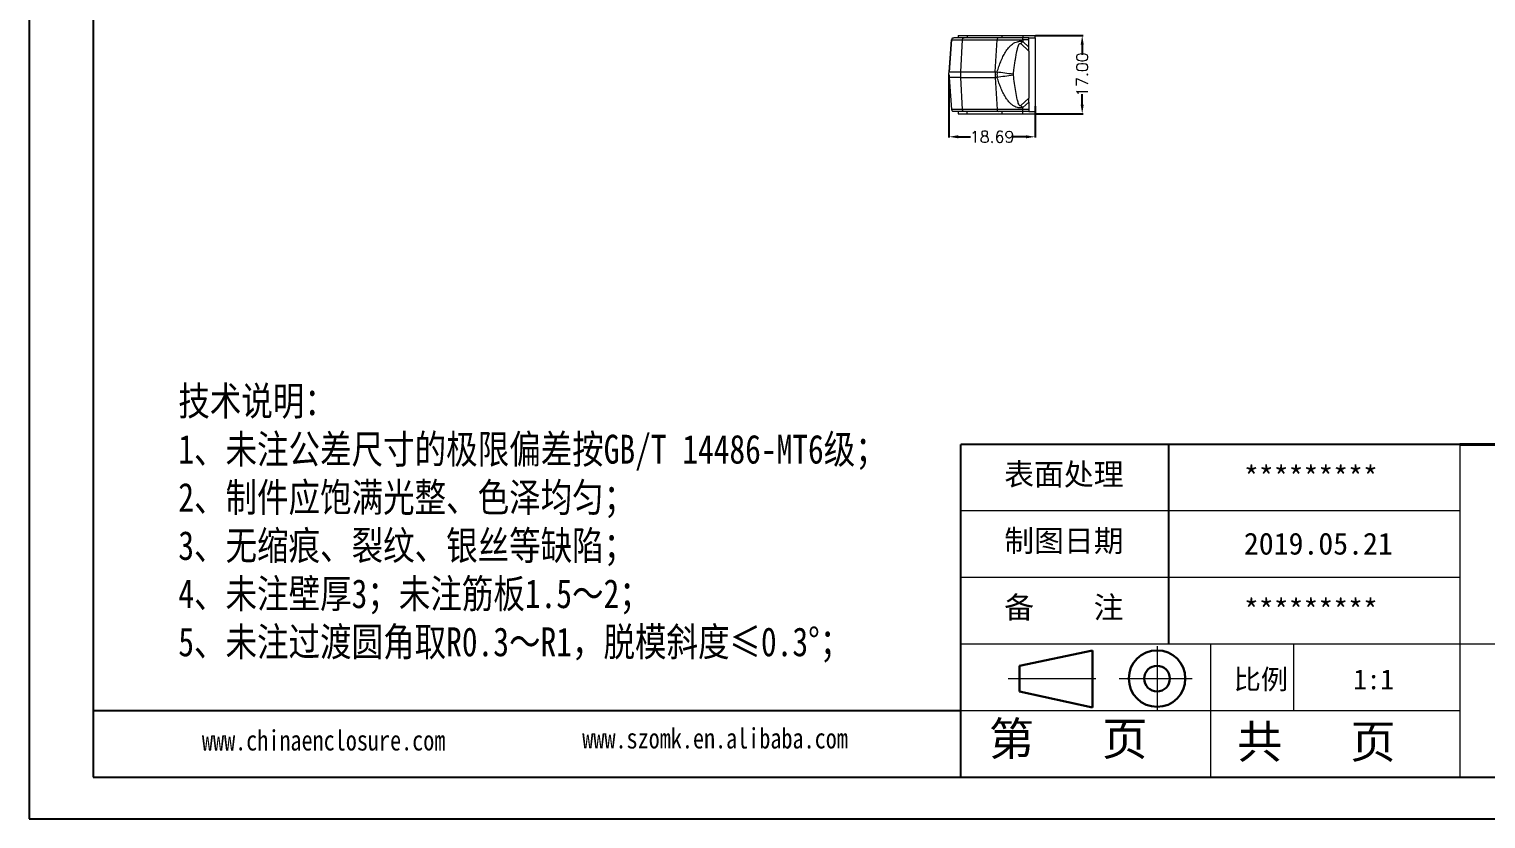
# Model space of a CAD drawing. Header units: inches. Extents: x 1127 to 4647, y 569 to 968.
# Drawn here: x 2723.7 to 3039.4, y 573 to 744.1 of the extents above; entities that cross this region are included whole.
import ezdxf

# ---------------------------------------------------------------- set-up
doc = ezdxf.new("R2010")
doc.units = ezdxf.units.IN
doc.linetypes.add('CENTER2', pattern=[28.575, 19.05, -3.175, 3.175, -3.175])
doc.layers.add('文字', color=81, linetype='Continuous')
for name, color, linetype, lineweight in [('粗实线', 7, 'Continuous', 30), ('细实线', 3, 'Continuous', 9), ('细点划线', 2, 'CENTER2', 9)]:
    doc.layers.add(name, color=color, linetype=linetype, lineweight=lineweight)
doc.styles.get("Standard").update_dxf_attribs({"font": 'txt', "bigfont": 'gbcbig.shx'})
doc.styles.add('宋体', font='', dxfattribs={"width": 0.8, "height": 3.5})
doc.styles.get('宋体').set_extended_font_data('SimSun')
doc.dimstyles.new('2.5', dxfattribs={"dimtxt": 2.5, "dimasz": 2, "dimexe": 0.18, "dimexo": 0.0625, "dimgap": 0.09, "dimtad": 0, "dimzin": 0, "dimdsep": 46, "dimtxsty": 'Standard', "dimcen": 2, "dimadec": 0, "dimazin": 0, "dimtfac": 1, "dimtofl": 0, "dimtmove": 0, "dimatfit": 3, "dimfxl": 1, "dimtolj": 1, "dimtzin": 0, "dimarcsym": 0})

# ---------------------------------------------------------------- blocks, each defined once
blk = doc.blocks.new('*D125')
at = {"color": 0, "lineweight": -2}
for p, q in [((2941.85, 742.7), (2952.14, 742.7)), ((2951.96, 740.7), (2951.96, 738.46)), ((2951.96, 727.7), (2951.96, 729.95)), ((2941.85, 725.7), (2952.14, 725.7))]:
    blk.add_line(p, q, dxfattribs=at)
at = {"color": 0}
for points in [[(2951.63, 740.7), (2952.29, 740.7), (2951.96, 742.7)], [(2951.63, 727.7), (2952.29, 727.7), (2951.96, 725.7)]]:
    blk.add_solid(points, dxfattribs=at)
at = {"layer": 'Defpoints', "color": 0}
for p in [(2941.78, 742.7), (2941.78, 725.7), (2951.96, 725.7)]:
    blk.add_point(p, dxfattribs=at)
at = {"color": 0, "insert": (2951.96, 734.2), "char_height": 2.5, "attachment_point": 5, "rotation": 90}
blk.add_mtext('\\A1;17.00', dxfattribs=at)
blk = doc.blocks.new('*D126')
at = {"color": 0, "lineweight": -2}
for p, q in [((2923.09, 734.14), (2923.09, 720.55)), ((2941.78, 727.39), (2941.78, 720.55)), ((2925.09, 720.73), (2927.76, 720.73)), ((2939.78, 720.73), (2937.11, 720.73))]:
    blk.add_line(p, q, dxfattribs=at)
at = {"color": 0}
for points in [[(2925.09, 721.06), (2925.09, 720.4), (2923.09, 720.73)], [(2939.78, 721.06), (2939.78, 720.4), (2941.78, 720.73)]]:
    blk.add_solid(points, dxfattribs=at)
at = {"layer": 'Defpoints', "color": 0}
for p in [(2923.09, 734.2), (2941.78, 727.45), (2941.78, 720.73)]:
    blk.add_point(p, dxfattribs=at)
at = {"color": 0, "insert": (2932.44, 720.73), "char_height": 2.5, "attachment_point": 5}
blk.add_mtext('\\A1;18.69', dxfattribs=at)

msp = doc.modelspace()

# ---------------------------------------------------------------- linework, layer by layer
for p, q in [((2723.746, 951.537), (2723.746, 572.957)), ((2737.6, 942.523), (2737.6, 581.971)), ((2723.746, 748.225), (2723.746, 572.957)), ((3033.821, 654.081), (2925.655, 654.081)), ((2925.655, 581.971), (2925.655, 654.081)), ((2970.724, 610.815), (2970.724, 654.081)), ((2925.655, 596.393), (2737.6, 596.393)), ((2737.6, 581.971), (3250.153, 581.971)), ((2723.746, 572.957), (3259.166, 572.957)), ((2723.746, 572.957), (2971.626, 572.957))]:
    msp.add_line(p, q)
at = {"color": 7, "linetype": 'Continuous', "lineweight": 15}
for p, q in [((2923.961, 742.17), (2924.131, 742.202)), ((2925.067, 742.702), (2925.067, 742.202)), ((2933.854, 742.202), (2926.367, 742.202)), ((2927.029, 742.702), (2927.029, 742.202)), ((2927.029, 742.702), (2934.518, 742.702)), ((2934.518, 742.702), (2934.518, 742.202)), ((2934.518, 742.702), (2939.079, 742.702)), ((2939.079, 742.702), (2941.783, 742.702)), ((2939.079, 742.702), (2939.079, 742.202)), ((2939.083, 741.74), (2939.083, 742.202)), ((2940.383, 742.202), (2939.083, 742.202)), ((2940.383, 741.74), (2940.383, 742.202)), ((2940.383, 742.202), (2941.783, 742.202)), ((2941.783, 742.202), (2941.783, 742.702)), ((2941.783, 742.202), (2941.783, 726.202)), ((2923.632, 741.74), (2923.109, 734.759)), ((2923.632, 741.74), (2923.109, 734.759)), ((2923.112, 734.801), (2923.632, 741.74)), ((2923.632, 741.74), (2923.711, 741.74)), ((2925.647, 734.801), (2926.015, 741.74)), ((2926.015, 741.74), (2933.501, 741.74)), ((2933.133, 734.801), (2933.501, 741.74)), ((2933.501, 741.74), (2939.083, 741.74)), ((2938.664, 740.917), (2940.383, 739.315)), ((2939.083, 741.74), (2939.083, 741.366)), ((2940.383, 741.74), (2939.083, 741.74)), ((2940.383, 740.154), (2939.083, 741.366)), ((2940.383, 740.154), (2940.383, 741.74)), ((2940.383, 739.315), (2940.383, 740.154)), ((2940.383, 739.315), (2940.383, 729.09)), ((2923.112, 733.604), (2923.632, 726.665)), ((2925.647, 734.801), (2933.133, 734.801)), ((2925.647, 733.604), (2933.133, 733.604)), ((2926.015, 726.665), (2925.647, 733.604)), ((2933.133, 734.801), (2933.529, 734.801)), ((2933.529, 733.604), (2933.133, 733.604)), ((2933.133, 733.604), (2933.501, 726.665)), ((2923.711, 726.665), (2923.632, 726.665)), ((2924.131, 726.202), (2923.961, 726.234)), ((2925.067, 726.202), (2925.067, 725.702)), ((2933.501, 726.665), (2926.015, 726.665)), ((2933.854, 726.202), (2926.367, 726.202)), ((2927.029, 725.702), (2927.029, 726.202)), ((2939.083, 726.665), (2933.501, 726.665)), ((2934.518, 726.202), (2934.518, 725.702)), ((2940.383, 729.09), (2938.664, 727.488)), ((2939.079, 725.702), (2939.079, 726.202)), ((2939.083, 727.039), (2940.383, 728.251)), ((2939.083, 726.665), (2939.083, 727.039)), ((2940.383, 726.665), (2939.083, 726.665)), ((2939.083, 726.202), (2939.083, 726.665)), ((2940.383, 726.202), (2939.083, 726.202)), ((2940.383, 728.251), (2940.383, 729.09)), ((2940.383, 728.251), (2940.383, 726.665)), ((2940.383, 726.665), (2940.383, 726.202)), ((2940.383, 726.202), (2941.783, 726.202)), ((2941.783, 726.202), (2941.783, 725.702)), ((2927.029, 725.702), (2934.518, 725.702)), ((2934.518, 725.702), (2939.079, 725.702)), ((2939.079, 725.702), (2941.783, 725.702))]:
    msp.add_line(p, q, dxfattribs=at)
at = {"color": 7, "linetype": 'Continuous', "lineweight": 15, "flags": 128}
for points in [[(2933.529, 734.801), (2933.907, 734.751), (2934.308, 734.699), (2934.731, 734.645), (2935.172, 734.589), (2935.629, 734.531), (2936.098, 734.472), (2936.576, 734.412), (2937.06, 734.352)], [(2937.06, 734.053), (2936.576, 733.992), (2936.098, 733.933), (2935.629, 733.874), (2935.172, 733.816), (2934.731, 733.759), (2934.308, 733.705), (2933.907, 733.653), (2933.529, 733.604)]]:
    msp.add_lwpolyline(points, dxfattribs=at)
at = {"color": 7, "linetype": 'Continuous', "lineweight": 15}
for centre, radius, start, end in [((2933.934, 741.776), 0.434, 100.5721, 184.80399), ((3024.707, 661.084), 117.375, 136.84461, 137.14415), ((2944.422, 734.202), 11.304, 176.96605, 183.03395), ((2933.934, 726.629), 0.434, 175.19599, 259.42805), ((3024.707, 807.321), 117.375, 222.85585, 223.15539)]:
    msp.add_arc(centre, radius, start, end, dxfattribs=at)
for points, knots in [([(2923.961, 742.173), (2923.917, 742.152), (2923.829, 742.111), (2923.695, 741.966), (2923.682, 741.83), (2923.673, 741.74)], [0, 0, 0, 0, 0.2495443, 0.5025507, 1, 1, 1, 1]), ([(2926.367, 742.202), (2926.309, 742.202), (2926.185, 742.202), (2925.994, 742.202), (2925.789, 742.202), (2925.573, 742.202), (2925.351, 742.202), (2925.128, 742.202), (2924.91, 742.202), (2924.717, 742.202), (2924.551, 742.202), (2924.412, 742.202), (2924.294, 742.202), (2924.203, 742.202), (2924.142, 742.202), (2924.135, 742.202), (2924.131, 742.202)], [0, 0, 0, 0, 0.0413856, 0.0888391, 0.1423344, 0.2018504, 0.2673737, 0.3389001, 0.4164385, 0.5000138, 0.5726424, 0.6494353, 0.7304563, 0.8157967, 0.9055849, 1, 1, 1, 1]), ([(2925.067, 742.702), (2925.067, 742.702), (2925.11, 742.702), (2925.283, 742.702), (2925.41, 742.702), (2925.66, 742.702), (2925.753, 742.702), (2925.96, 742.702), (2926.074, 742.702), (2926.439, 742.702), (2926.717, 742.702), (2927.029, 742.702)], [0, 0, 0, 0, 0.25, 0.25, 0.5, 0.5, 0.625, 0.625, 0.75, 0.75, 1, 1, 1, 1]), ([(2926.015, 741.74), (2926.018, 741.796), (2926.028, 741.856), (2926.065, 741.97), (2926.093, 742.024), (2926.16, 742.113), (2926.201, 742.148), (2926.284, 742.192), (2926.327, 742.202), (2926.367, 742.202)], [0, 0, 0, 0, 0.25, 0.25, 0.5, 0.5, 0.75, 0.75, 1, 1, 1, 1]), ([(2933.529, 734.801), (2933.592, 735.003), (2933.715, 735.396), (2933.906, 735.965), (2934.098, 736.495), (2934.376, 737.209), (2934.762, 738.076), (2935.322, 739.095), (2935.872, 739.889), (2936.403, 740.46), (2936.851, 740.844), (2937.348, 741.151), (2937.818, 741.323), (2938.207, 741.403), (2938.505, 741.428), (2938.798, 741.42), (2938.988, 741.384), (2939.083, 741.366)], [0, 0, 0, 0, 0.0678466, 0.1319136, 0.1922319, 0.2488384, 0.3778352, 0.4975413, 0.6232931, 0.6881447, 0.7488059, 0.812798, 0.8749613, 0.9075141, 0.9389007, 0.9695697, 1, 1, 1, 1]), ([(2937.06, 734.352), (2937.088, 734.579), (2937.16, 735.162), (2937.28, 736.082), (2937.413, 737.017), (2937.532, 737.762), (2937.631, 738.335), (2937.701, 738.708), (2937.766, 739.037), (2937.816, 739.277), (2937.88, 739.56), (2937.934, 739.785), (2937.99, 739.994), (2938.043, 740.175), (2938.101, 740.355), (2938.155, 740.502), (2938.204, 740.618), (2938.244, 740.704), (2938.291, 740.786), (2938.343, 740.865), (2938.407, 740.935), (2938.49, 740.984), (2938.588, 740.974), (2938.638, 740.936), (2938.664, 740.917)], [0, 0, 0, 0, 0.09770031, 0.25010424, 0.39538758, 0.50018306, 0.57160885, 0.64304902, 0.66215364, 0.71454669, 0.74730612, 0.78603774, 0.81286129, 0.83967209, 0.86647287, 0.89329017, 0.90669407, 0.92008055, 0.9334745, 0.94698393, 0.96041124, 0.97356652, 0.98654129, 1, 1, 1, 1]), ([(2923.112, 734.801), (2923.112, 734.801), (2923.113, 734.801), (2923.118, 734.801), (2923.128, 734.801), (2923.146, 734.801), (2923.173, 734.801), (2923.212, 734.801), (2923.265, 734.801), (2923.335, 734.801), (2923.425, 734.801), (2923.538, 734.801), (2923.676, 734.801), (2923.844, 734.801), (2924.044, 734.801), (2924.279, 734.801), (2924.554, 734.801), (2924.872, 734.801), (2925.234, 734.801), (2925.507, 734.801), (2925.647, 734.801)], [0, 0, 0, 0, 0.02279, 0.0494488, 0.0799658, 0.114331, 0.1525356, 0.1945726, 0.2404375, 0.2901282, 0.3436454, 0.4009933, 0.4621794, 0.5272157, 0.5961195, 0.6689155, 0.7456391, 0.8263406, 0.9110928, 1, 1, 1, 1]), ([(2925.647, 733.604), (2925.642, 733.692), (2925.634, 733.86), (2925.63, 734.099), (2925.63, 734.312), (2925.633, 734.498), (2925.639, 734.658), (2925.644, 734.756), (2925.647, 734.801)], [0, 0, 0, 0, 0.2214895, 0.4211579, 0.5988875, 0.7546153, 0.8883181, 1, 1, 1, 1]), ([(2939.083, 727.039), (2939.035, 727.029), (2938.94, 727.009), (2938.795, 726.991), (2938.649, 726.981), (2938.501, 726.981), (2938.352, 726.99), (2938.201, 727.008), (2938.049, 727.035), (2937.756, 727.105), (2937.332, 727.262), (2936.796, 727.597), (2936.28, 728.06), (2935.775, 728.653), (2935.264, 729.412), (2934.758, 730.338), (2934.297, 731.374), (2933.886, 732.473), (2933.653, 733.212), (2933.529, 733.604)], [0, 0, 0, 0, 0.0153462, 0.0307057, 0.0461426, 0.0617198, 0.0774989, 0.093539, 0.1098967, 0.1266252, 0.189223, 0.2534138, 0.3285808, 0.4117956, 0.5042716, 0.6233329, 0.7517376, 0.8685073, 1, 1, 1, 1]), ([(2938.664, 727.488), (2938.609, 727.437), (2938.528, 727.409), (2938.394, 727.473), (2938.346, 727.535), (2938.226, 727.72), (2938.17, 727.859), (2938.021, 728.273), (2937.948, 728.557), (2937.747, 729.413), (2937.643, 729.991), (2937.357, 731.726), (2937.204, 732.889), (2937.06, 734.053)], [0, 0, 0, 0, 0.03125, 0.03125, 0.0625, 0.0625, 0.125, 0.125, 0.25, 0.25, 0.5, 0.5, 1, 1, 1, 1]), ([(2923.673, 726.665), (2923.682, 726.575), (2923.695, 726.438), (2923.829, 726.294), (2923.917, 726.252), (2923.961, 726.232)], [0, 0, 0, 0, 0.4974454, 0.7504507, 1, 1, 1, 1]), ([(2926.367, 726.202), (2926.309, 726.202), (2926.192, 726.202), (2926.024, 726.202), (2925.862, 726.202), (2925.707, 726.202), (2925.557, 726.202), (2925.321, 726.202), (2925.021, 726.202), (2924.702, 726.202), (2924.449, 726.202), (2924.286, 726.202), (2924.191, 726.202), (2924.14, 726.202), (2924.134, 726.202), (2924.131, 726.202)], [0, 0, 0, 0, 0.0416844, 0.0833415, 0.1250178, 0.16676, 0.2086143, 0.2506267, 0.3751668, 0.5000214, 0.6247887, 0.7494139, 0.8332296, 0.9166343, 1, 1, 1, 1]), ([(2926.367, 726.202), (2926.327, 726.202), (2926.284, 726.212), (2926.201, 726.257), (2926.16, 726.291), (2926.093, 726.38), (2926.065, 726.434), (2926.028, 726.549), (2926.018, 726.608), (2926.015, 726.665)], [0, 0, 0, 0, 0.25, 0.25, 0.5, 0.5, 0.75, 0.75, 1, 1, 1, 1]), ([(2939.083, 726.202), (2939.003, 726.202), (2938.843, 726.202), (2938.603, 726.202), (2938.365, 726.202), (2938.127, 726.202), (2937.89, 726.202), (2937.492, 726.202), (2936.939, 726.202), (2936.248, 726.202), (2935.585, 726.202), (2935.028, 726.202), (2934.571, 726.202), (2934.199, 726.202), (2933.969, 726.202), (2933.854, 726.202)], [0, 0, 0, 0, 0.0413299, 0.082578, 0.1237877, 0.1650023, 0.2062655, 0.2476205, 0.3737728, 0.500016, 0.6261683, 0.7524115, 0.834979, 0.9173924, 1, 1, 1, 1]), ([(2925.067, 725.702), (2925.067, 725.702), (2925.11, 725.702), (2925.283, 725.702), (2925.41, 725.702), (2925.66, 725.702), (2925.753, 725.702), (2925.96, 725.702), (2926.074, 725.702), (2926.439, 725.702), (2926.717, 725.702), (2927.029, 725.702)], [0, 0, 0, 0, 0.25, 0.25, 0.5, 0.5, 0.625, 0.625, 0.75, 0.75, 1, 1, 1, 1])]:
    msp.add_open_spline(points, degree=3, knots=knots, dxfattribs=at)
for points in [[(2939.083, 742.202), (2937.122, 742.202), (2935.241, 742.202), (2933.854, 742.202)], [(2923.112, 733.604), (2923.082, 734.002), (2923.082, 734.402), (2923.112, 734.801)], [(2925.647, 733.604), (2924.03, 733.604), (2923.107, 733.604), (2923.112, 733.604)], [(2933.529, 734.801), (2933.484, 734.402), (2933.484, 734.003), (2933.529, 733.604)], [(2937.06, 734.053), (2937.048, 734.152), (2937.048, 734.252), (2937.06, 734.352)]]:
    msp.add_open_spline(points, degree=3, dxfattribs=at)
at = {"color": 8, "linetype": 'Continuous', "lineweight": 15}
for points, knots in [([(2923.711, 741.74), (2923.729, 741.74), (2923.785, 741.74), (2924.22, 741.74), (2924.95, 741.74), (2925.659, 741.74), (2926.015, 741.74)], [0, 0, 0, 0, 0.1448707, 0.4294366, 0.7138711, 1, 1, 1, 1]), ([(2926.015, 726.665), (2925.659, 726.665), (2924.95, 726.665), (2924.22, 726.665), (2923.785, 726.665), (2923.729, 726.665), (2923.711, 726.665)], [0, 0, 0, 0, 0.2861202, 0.5705438, 0.8551013, 1, 1, 1, 1])]:
    msp.add_open_spline(points, degree=3, knots=knots, dxfattribs=at)
at = {"layer": '粗实线', "color": 7, "lineweight": 40}
msp.add_line((3250.153, 654.081), (3033.821, 654.081), dxfattribs=at)
at = {"layer": '粗实线', "color": 7}
for p, q in [((2954.159, 609.465), (2938.4, 606.125)), ((2954.159, 609.465), (2954.159, 597.115)), ((2938.4, 606.125), (2938.4, 600.552)), ((2938.4, 600.552), (2954.159, 597.115))]:
    msp.add_line(p, q, dxfattribs=at)
for radius in [6.127, 2.786]:
    msp.add_circle((2968.184, 603.339), radius, dxfattribs=at)
at = {"layer": '细实线', "color": 7}
for p, q in [((3033.821, 654.081), (3033.821, 581.971)), ((3033.821, 639.659), (2925.655, 639.659)), ((3033.821, 625.237), (2925.655, 625.237)), ((3250.153, 610.815), (2925.655, 610.815)), ((2979.738, 610.815), (2979.738, 581.971)), ((2997.766, 610.815), (2997.766, 596.393)), ((3033.821, 596.393), (2925.655, 596.393))]:
    msp.add_line(p, q, dxfattribs=at)
at = {"layer": '细点划线', "color": 7}
for p, q in [((2968.184, 610.391), (2968.184, 596.393)), ((2935.888, 603.339), (2955.366, 603.339)), ((2959.99, 603.339), (2975.825, 603.339))]:
    msp.add_line(p, q, dxfattribs=at)

# ---------------------------------------------------------------- texts
at = {"char_height": 4.74295, "width": 2695.65827, "attachment_point": 1}
for s, insert in [('{\\fSimHei|b0|i0|c134|p49;表面处理}', (2935.061, 649.988)), ('{\\fSimHei|b0|i0|c134|p49;*********}', (2987.009, 649.378)), ('{\\fSimHei|b0|i0|c134|p49;制图日期}', (2935.061, 635.566)), ('{\\fSimHei|b0|i0|c134|p49;2019.\\fSimHei|b0|i0|c0|p49;0\\fSimHei|b0|i0|c134|p49;5.21}', (2987.009, 634.956)), ('{\\fSimHei|b0|i0|c134|p49;备    注}', (2935.061, 621.144)), ('{\\fSimHei|b0|i0|c134|p49;*********}', (2987.009, 620.534))]:
    msp.add_mtext(s, dxfattribs=dict(at, insert=insert))
at = {"layer": '文字', "color": 0, "attachment_point": 1, "style": '宋体'}
for s, insert, char_height, width in [('{\\H1.111x;技术说明：\\P1、未注公差尺寸的极限偏差按GB/T 14486-MT6级；\\P2、制件应饱满光整、色泽均匀；\\P3、无缩痕、裂纹、银丝等缺陷；\\P4、未注壁厚3；未注筋板1.5～2；\\P5、未注过渡圆角取R0.3～R1，脱模斜度≤0.3%%D；}', (2756.072, 666.612), 5.63363, 240.55617), ('www.chinaenclosure.com', (2761.195, 592.172), 4.40675, 77.42243), ('www.szomk.en.alibaba.com', (2843.62, 592.609), 4.40675, 77.42243)]:
    msp.add_mtext(s, dxfattribs=dict(at, insert=insert, char_height=char_height, width=width))
at = {"layer": '细实线', "color": 7, "attachment_point": 1}
for s, insert, char_height, width in [('{\\fSimSun|b0|i0|c134|p54;比例}', (2984.786, 605.353), 4.32663, 18.99256), ('{\\fSimSun|b0|i0|c134|p54;1:1}', (3010.701, 605.353), 4.32663, 18.99256), ('{\\fSimSun|b0|i0|c134|p54;第   页}', (2931.723, 593.914), 7.21105, 54.08288), ('{\\fSimSun|b0|i0|c134|p54; 共   页}', (2980.621, 593.301), 7.21105, 54.08288)]:
    msp.add_mtext(s, dxfattribs=dict(at, insert=insert, char_height=char_height, width=width))

# ---------------------------------------------------------------- dimensions: what is measured, and where the dimension line sits
dim = msp.add_linear_dim(base=(2951.96, 725.702), p1=(2941.783, 742.702), p2=(2941.783, 725.702), angle=90, dimstyle='2.5')
dim.commit()
dim.dimension.update_dxf_attribs({"geometry": '*D125', "text_midpoint": (2951.96, 734.202)})
dim = msp.add_linear_dim(base=(2941.783, 720.731), p1=(2923.09, 734.202), p2=(2941.783, 727.448), dimstyle='2.5')
dim.commit()
dim.dimension.update_dxf_attribs({"geometry": '*D126', "text_midpoint": (2932.436, 720.731)})

doc.saveas('drawing.dxf')
